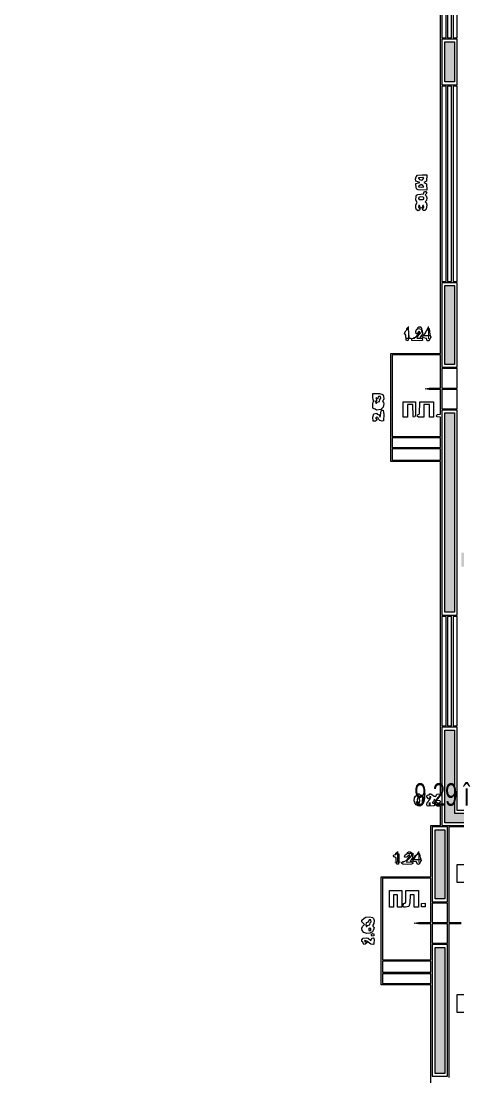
# Model space of a CAD drawing. Header units: millimetres. Extents: x 0 to 150324, y -100295 to 111760.
# Drawn here: x 15481 to 26162, y 18136 to 43958 of the extents above; entities that cross this region are included whole.
import ezdxf
from ezdxf.enums import TextEntityAlignment as Align

# ---------------------------------------------------------------- set-up
doc = ezdxf.new("R2010")
doc.units = ezdxf.units.MM
for name, color, linetype in [('A-PLAN-GRAPHICS', 7, 'Continuous'), ('A-RASTER-UNDERLAY', 8, 'Continuous'), ('A-TEXT-OCR', 3, 'Continuous'), ('A-WALLS-FILL', 9, 'Continuous'), ('A-WALLS-OUTLINE', 8, 'Continuous')]:
    doc.layers.add(name, color=color, linetype=linetype)
picture_1 = doc.add_image_def('image1.png', size_in_pixel=(2463, 3095))

msp = doc.modelspace()

# ---------------------------------------------------------------- hatches: boundary and pattern name
at = {"layer": 'A-WALLS-FILL'}
h = msp.add_hatch(color=9, dxfattribs=at)
h.paths.add_polyline_path([(50190, 13445), (50190, 13073), (49953, 13073), (49953, 13445), (50072, 13445)])
h.paths.add_polyline_path([(25840, 21302), (25840, 18220), (25603, 18220), (25603, 21302), (25722, 21302)])
h.paths.add_polyline_path([(64042, 21844), (64042, 18288), (63839, 18288), (63839, 21844), (63940, 21844)])
h.paths.add_polyline_path([(35391, 21370), (31801, 21370), (31801, 21878), (31936, 21878), (31936, 21505), (35221, 21505), (35221, 21810), (35391, 21810), (35391, 21590)])
h.paths.add_polyline_path([(57810, 21370), (54153, 21370), (54153, 21912), (54390, 21912), (54390, 21505), (57641, 21505), (57641, 21912), (57810, 21912), (57810, 21641)])
h.paths.add_polyline_path([(25840, 24181), (25840, 22487), (25603, 22487), (25603, 24181), (25722, 24181)])
h.paths.add_polyline_path([(64042, 24181), (64042, 22792), (63839, 22792), (63839, 24181), (63940, 24181)])
h.paths.add_polyline_path([(63771, 26077), (63771, 24350), (57810, 24350), (57810, 23165), (57676, 23168), (57569, 23196), (57269, 23199), (57269, 27805), (54390, 27805), (54390, 23199), (54153, 23199), (54153, 28042), (57269, 28042), (57269, 30717), (57506, 30717), (57506, 24486), (57878, 24486), (57878, 24587), (63534, 24587), (63534, 26077), (63652, 26077)])
h.paths.add_polyline_path([(25840, 26619), (26077, 26619), (26077, 24587), (31936, 24587), (31936, 23300), (31801, 23300), (31801, 24350), (25840, 24350), (25840, 25485)])
h.paths.add_polyline_path([(35323, 27838), (35323, 23300), (35086, 23300), (35086, 27601), (32241, 27601), (32241, 23300), (32139, 23300), (32139, 27838), (33731, 27838)])
h.paths.add_polyline_path([(41656, 24892), (41656, 25739), (41980, 25733), (42032, 25720), (42048, 25694), (42062, 24892), (41859, 24892)])
h.paths.add_polyline_path([(48091, 25739), (48091, 24892), (47650, 24892), (47650, 25739), (47871, 25739)])
h.paths.add_polyline_path([(36949, 25502), (36949, 25129), (35865, 25129), (35865, 25502), (36407, 25502)])
h.paths.add_polyline_path([(52900, 25129), (52900, 25502), (53786, 25499), (53959, 25477), (53980, 25403), (53983, 25129), (53442, 25129)])
h.paths.add_polyline_path([(26077, 34375), (26077, 29498), (25840, 29498), (25840, 34375), (25959, 34375)])
h.paths.add_polyline_path([(63771, 31056), (63771, 29769), (63534, 29769), (63534, 31056), (63652, 31056)])
h.paths.add_polyline_path([(32106, 30954), (32106, 30615), (26247, 30615), (26247, 30954), (29176, 30954)])
h.paths.add_polyline_path([(37050, 30954), (37050, 30615), (35797, 30615), (35797, 30954), (36424, 30954)])
h.paths.add_polyline_path([(53746, 31056), (53746, 30683), (52561, 30683), (52561, 31056), (53154, 31056)])
h.paths.add_polyline_path([(26077, 37490), (26077, 35560), (25840, 35560), (25840, 37490), (25959, 37490)])
h.paths.add_polyline_path([(63771, 37626), (63771, 36034), (63534, 36034), (63534, 37626), (63652, 37626)])
h.paths.add_polyline_path([(37016, 37050), (37016, 36678), (35865, 36678), (35865, 37050), (36441, 37050)])
h.paths.add_polyline_path([(53746, 37050), (53746, 36678), (52561, 36678), (52561, 37050), (53154, 37050)])
h.paths.add_polyline_path([(26077, 43451), (26077, 42469), (25840, 42469), (25840, 43451), (25959, 43451)])
h.paths.add_polyline_path([(63771, 43857), (63771, 42604), (63534, 42604), (63534, 43857), (63652, 43857)])
h.paths.add_polyline_path([(37016, 43011), (37016, 42672), (35865, 42672), (35865, 43011), (36441, 43011)])
h.paths.add_polyline_path([(53746, 43011), (53746, 42672), (52595, 42672), (52595, 43011), (53171, 43011)])
h.paths.add_polyline_path([(26077, 49750), (26077, 48429), (25840, 48429), (25840, 49750), (25959, 49750)])
h.paths.add_polyline_path([(37016, 49005), (37016, 48633), (35865, 48633), (35865, 49005), (36441, 49005)])
h.paths.add_polyline_path([(53746, 49005), (53746, 48633), (52595, 48633), (52595, 49005), (53171, 49005)])
h.paths.add_polyline_path([(63771, 51376), (63771, 48836), (63534, 48836), (63534, 51376), (63652, 51376)])
h.paths.add_polyline_path([(32410, 49141), (32410, 48937), (26247, 48937), (26247, 49141), (29329, 49141)])
h.paths.add_polyline_path([(26077, 52697), (26077, 51681), (25840, 51681), (25840, 52697), (25959, 52697)])
h.paths.add_polyline_path([(63534, 52764), (63537, 54342), (63545, 54655), (63566, 54816), (63568, 55169), (64956, 55169), (64956, 54932), (63771, 54932), (63771, 52764), (63652, 52764)])
h.paths.add_polyline_path([(41995, 54559), (41995, 53713), (41656, 53713), (41656, 54559), (41825, 54559)])
h.paths.add_polyline_path([(48023, 54559), (48023, 53713), (47650, 53713), (47650, 54559), (47837, 54559)])
h.paths.add_polyline_path([(37016, 54221), (35865, 54221), (35873, 54530), (35889, 54569), (35936, 54583), (37016, 54593), (37016, 54407)])
h.paths.add_polyline_path([(53746, 54593), (53746, 54221), (52595, 54221), (52595, 54593), (53171, 54593)])
h.paths.add_polyline_path([(25265, 55169), (26077, 55169), (26077, 54627), (25840, 54627), (25840, 54932), (25265, 54932), (25265, 55050)])
h.paths.add_polyline_path([(22860, 54932), (22860, 58894), (25840, 58894), (25840, 59707), (26077, 59707), (26077, 58657), (23097, 58657), (23097, 55169), (24113, 55169), (24113, 54932), (23487, 54932)])
h.paths.add_polyline_path([(63737, 59944), (63974, 59944), (63974, 58860), (66988, 58860), (66988, 54932), (66142, 54932), (66142, 55135), (66751, 55135), (66751, 58623), (63737, 58623), (63737, 59284)])
h.paths.add_polyline_path([(29159, 55440), (29159, 55338), (26247, 55338), (26247, 55440), (27703, 55440)])
h.paths.add_polyline_path([(35425, 55440), (35425, 55338), (29701, 55338), (29701, 55440), (32563, 55440)])
h.paths.add_polyline_path([(35933, 56422), (35933, 55338), (35594, 55338), (35594, 56422), (35763, 56422)])
h.paths.add_polyline_path([(35933, 57878), (35594, 57878), (35594, 76640), (26077, 76640), (26077, 74778), (25840, 74778), (25840, 76945), (25129, 76945), (25129, 77182), (26247, 77182), (26247, 76877), (35729, 76877), (35729, 76979), (35933, 76979), (35933, 76877), (40505, 76877), (40505, 76640), (35933, 76640), (35933, 67259)])
h.paths.add_polyline_path([(68512, 66853), (68851, 66853), (68851, 58454), (71696, 58454), (71696, 58318), (68851, 58318), (68851, 57980), (68758, 57988), (68749, 58081), (68512, 58081), (68512, 62467)])
h.paths.add_polyline_path([(54356, 58014), (54119, 58014), (54116, 58583), (54107, 58646), (54076, 58666), (54063, 58902), (54051, 76606), (50758, 76608), (48903, 76638), (45381, 76640), (45381, 76877), (49014, 76875), (51084, 76845), (54966, 76843), (54966, 76606), (54356, 76606), (54356, 64855), (54153, 64855), (54153, 64381), (54356, 64381), (54356, 58454), (54830, 58454), (54830, 58318), (54356, 58318), (54356, 58166)])
h.paths.add_polyline_path([(60079, 58454), (60079, 58318), (56015, 58318), (56015, 58454), (58047, 58454)])
h.paths.add_polyline_path([(63771, 58454), (63771, 58318), (60655, 58318), (60655, 58454), (62213, 58454)])
h.paths.add_polyline_path([(32512, 58488), (32512, 58386), (26247, 58386), (26247, 58488), (29379, 58488)])
h.paths.add_polyline_path([(35425, 58488), (35425, 58386), (33562, 58386), (33562, 58488), (34493, 58488)])
h.paths.add_polyline_path([(26077, 65634), (26077, 63195), (25840, 63195), (25840, 65634), (25959, 65634)])
h.paths.add_polyline_path([(63974, 64855), (63974, 63432), (63737, 63432), (63737, 64855), (63856, 64855)])
h.paths.add_polyline_path([(45381, 65871), (45381, 65634), (42672, 65634), (42672, 65871), (44027, 65871)])
h.paths.add_polyline_path([(63974, 66480), (63974, 65938), (63737, 65938), (63737, 66480), (63856, 66480)])
h.paths.add_polyline_path([(71188, 76437), (71188, 66074), (71086, 66074), (71086, 76437), (71137, 76437)])
h.paths.add_polyline_path([(26077, 71323), (26077, 69122), (25840, 69122), (25840, 71323), (25959, 71323)])
h.paths.add_polyline_path([(63974, 71730), (63974, 69935), (63737, 69935), (63737, 71730), (63856, 71730)])
h.paths.add_polyline_path([(56151, 76843), (63974, 76843), (63974, 75218), (63737, 75218), (63737, 76606), (56151, 76606), (56151, 76725)])
h.paths.add_polyline_path([(42266, 76132), (42266, 76471), (42425, 76468), (42467, 76454), (42490, 76422), (42503, 76132), (42384, 76132)])
h.paths.add_polyline_path([(47549, 76471), (47549, 76132), (47312, 76132), (47312, 76471), (47430, 76471)])
h.paths.add_polyline_path([(74337, 76843), (74337, 76606), (70477, 76606), (70477, 76843), (72407, 76843)])
h.paths.add_polyline_path([(41758, 86631), (41995, 86631), (41995, 76877), (44196, 76877), (44196, 76640), (41656, 76640), (41656, 76877), (41758, 76877), (41758, 81754)])
h.paths.add_polyline_path([(22725, 79417), (22962, 79417), (22962, 77182), (23978, 77182), (23978, 76945), (22725, 76945), (22725, 78181)])
h.paths.add_polyline_path([(23470, 78334), (23470, 78097), (23131, 78097), (23131, 78334), (23300, 78334)])
h.paths.add_polyline_path([(41588, 78334), (41588, 78097), (41283, 78097), (41283, 78334), (41436, 78334)])
h.paths.add_polyline_path([(22725, 81585), (22725, 91000), (24282, 91000), (24282, 90763), (22962, 90763), (22962, 81585), (22843, 81585)])
h.paths.add_polyline_path([(51545, 84836), (51545, 81957), (51308, 81957), (51308, 84836), (51427, 84836)])
h.paths.add_polyline_path([(19643, 84159), (19643, 82431), (19507, 82431), (19507, 84159), (19575, 84159)])
h.paths.add_polyline_path([(23436, 84497), (23436, 84260), (23131, 84260), (23131, 84497), (23283, 84497)])
h.paths.add_polyline_path([(41588, 84497), (41588, 84260), (41283, 84260), (41283, 84497), (41436, 84497)])
h.paths.add_polyline_path([(51139, 84497), (51139, 84260), (50834, 84260), (50834, 84497), (50986, 84497)])
h.paths.add_polyline_path([(35120, 91000), (41995, 91000), (41995, 88629), (41758, 88629), (41758, 90763), (35120, 90763), (35120, 90881)])
h.paths.add_polyline_path([(23470, 90593), (23470, 90289), (23131, 90289), (23131, 90593), (23300, 90593)])
h.paths.add_polyline_path([(29464, 90593), (29464, 90289), (29227, 90289), (29227, 90593), (29345, 90593)])
h.paths.add_polyline_path([(35458, 90593), (35458, 90289), (35255, 90289), (35255, 90593), (35357, 90593)])
h.paths.add_polyline_path([(38473, 90593), (38473, 90289), (38235, 90289), (38235, 90593), (38354, 90593)])
h.paths.add_polyline_path([(41588, 90593), (41588, 90289), (41250, 90289), (41250, 90593), (41419, 90593)])
h.paths.add_polyline_path([(19643, 91000), (19643, 90763), (15917, 90763), (15917, 91000), (17780, 91000)])
h.paths.add_polyline_path([(29566, 91000), (29566, 90763), (26247, 90763), (26247, 91000), (27906, 91000)])
h.paths.add_polyline_path([(33155, 91000), (33155, 90763), (31530, 90763), (31530, 91000), (32343, 91000)])
h.paths.add_polyline_path([(37863, 99941), (37863, 99703), (34578, 99703), (34578, 99941), (36220, 99941)])

# ---------------------------------------------------------------- linework, layer by layer
at = {"layer": 'A-PLAN-GRAPHICS'}
for points in [[(25502, 9347), (25502, 20388), (24282, 20388), (24282, 23029), (25502, 23029), (25502, 24282), (25739, 24282), (25739, 24757), (25658, 24761), (25620, 24790), (25577, 24762), (25436, 24758), (25407, 24767), (25400, 24801), (25414, 24845), (25477, 24920), (25502, 24971), (25499, 24987), (25479, 24992), (25465, 24934), (25448, 24930), (25403, 24982), (25414, 25023), (25458, 25032), (25474, 25057), (25501, 25060), (25578, 25004), (25612, 24994), (25632, 25006), (25648, 25054), (25739, 25061), (25739, 33189), (24519, 33189), (24519, 35831), (25739, 35831), (25739, 48802)], [(31699, 24249), (25942, 24249), (25942, 21912), (26244, 21910)], [(26244, 21880), (25942, 21878), (25942, 18119)]]:
    msp.add_lwpolyline(points, dxfattribs=at)
for points in [[(25773, 48328), (25773, 43553), (25874, 43553), (25874, 48328), (25823, 48328)], [(25908, 48328), (25908, 43553), (26010, 43553), (26010, 48328), (25959, 48328)], [(26043, 48328), (26043, 43553), (26145, 43553), (26145, 48328), (26094, 48328)], [(25773, 43519), (25773, 42401), (26145, 42401), (26145, 43519), (25959, 43519)], [(25773, 42367), (25773, 37592), (25874, 37592), (25874, 42367), (25823, 42367)], [(25908, 42367), (25908, 37592), (26010, 37592), (26010, 42367), (25959, 42367)], [(26043, 42367), (26043, 37592), (26145, 37592), (26145, 42367), (26094, 42367)], [(25400, 40200), (25394, 40045), (25332, 40013), (25394, 39982), (25400, 39827), (25194, 39834), (25155, 39848), (25138, 39878), (25137, 39987), (25231, 40013), (25137, 40040), (25129, 40091), (25139, 40153), (25176, 40187), (25289, 40200)], [(25199, 40120), (25226, 40081), (25262, 40066), (25299, 40080), (25329, 40114), (25301, 40131), (25202, 40125)], [(25377, 39792), (25401, 39752), (25366, 39709), (25389, 39687), (25400, 39635), (25391, 39568), (25366, 39539), (25387, 39522), (25399, 39467), (25384, 39356), (25354, 39327), (25315, 39322), (25299, 39359), (25330, 39405), (25325, 39448), (25305, 39448), (25290, 39395), (25258, 39387), (25236, 39399), (25226, 39445), (25211, 39454), (25198, 39410), (25226, 39377), (25229, 39342), (25192, 39320), (25150, 39345), (25134, 39388), (25131, 39463), (25163, 39522), (25131, 39582), (25140, 39676), (25153, 39701), (25182, 39716), (25318, 39732), (25338, 39781), (25366, 39793)], [(25197, 39905), (25265, 39895), (25332, 39905), (25306, 39940), (25265, 39963), (25198, 39910)], [(25197, 39616), (25216, 39594), (25304, 39592), (25328, 39604), (25332, 39632), (25313, 39654), (25236, 39657), (25204, 39648), (25197, 39624)], [(25773, 37558), (25773, 35492), (26145, 35492), (26145, 37558), (25959, 37558)], [(24934, 36136), (24898, 36151), (24887, 36280), (24858, 36326), (24888, 36386), (24950, 36441), (24959, 36218), (24941, 36138)], [(25033, 36149), (25037, 36196), (25086, 36206), (25147, 36242), (25227, 36332), (25227, 36364), (25213, 36372), (25158, 36310), (25140, 36309), (25130, 36364), (25153, 36414), (25199, 36439), (25257, 36426), (25287, 36389), (25300, 36317), (25282, 36274), (25231, 36220), (25290, 36195), (25293, 36149), (25225, 36136), (25039, 36144)], [(25458, 36441), (25473, 36296), (25501, 36232), (25473, 36194), (25462, 36148), (25446, 36137), (25412, 36141), (25393, 36193), (25319, 36209), (25298, 36242), (25356, 36312), (25393, 36381), (25451, 36438)], [(24553, 35797), (24553, 33799), (25739, 33799), (25739, 34273), (25653, 34277), (25637, 34307), (25653, 34336), (25739, 34341), (25739, 34950), (25462, 34952), (25366, 34967), (25462, 34983), (25739, 34984), (25739, 35797), (25146, 35797)], [(25773, 35458), (25773, 34984), (26145, 34984), (26145, 35458), (25959, 35458)], [(25773, 34950), (25773, 34476), (26145, 34476), (26145, 34950), (25959, 34950)], [(24079, 34849), (24249, 34847), (24326, 34825), (24345, 34781), (24349, 34723), (24337, 34679), (24316, 34663), (24346, 34633), (24351, 34599), (24332, 34517), (24276, 34462), (24174, 34441), (24137, 34471), (24093, 34481), (24081, 34510), (24081, 34601), (24093, 34645), (24113, 34663), (24087, 34693), (24079, 34766)], [(24158, 34613), (24174, 34615), (24191, 34641), (24243, 34658), (24254, 34703), (24281, 34732), (24270, 34776), (24223, 34773), (24200, 34714), (24169, 34744), (24152, 34740), (24180, 34697), (24151, 34652), (24153, 34616)], [(24824, 34646), (25129, 34646), (25128, 34342), (25111, 34276), (25080, 34275), (25067, 34296), (25061, 34578), (24926, 34578), (24926, 34273), (24824, 34273), (24824, 34459)], [(25569, 34646), (25569, 34273), (25468, 34273), (25468, 34578), (25332, 34578), (25332, 34273), (25197, 34275), (25165, 34292), (25171, 34332), (25212, 34343), (25225, 34364), (25231, 34646), (25400, 34646)], [(24337, 34437), (24350, 34341), (24341, 34180), (24307, 34171), (24253, 34186), (24225, 34213), (24208, 34262), (24181, 34273), (24147, 34253), (24179, 34216), (24174, 34186), (24144, 34173), (24091, 34177), (24080, 34275), (24103, 34350), (24169, 34372), (24191, 34346), (24240, 34332), (24265, 34273), (24288, 34428), (24301, 34441), (24332, 34440)], [(25773, 34442), (25773, 29430), (26145, 29430), (26145, 34442), (25959, 34442)], [(24553, 33765), (24553, 33528), (25739, 33528), (25739, 33765), (25146, 33765)], [(24553, 33494), (24553, 33223), (25739, 33223), (25739, 33494), (25146, 33494)], [(25773, 29396), (25773, 26721), (25874, 26721), (25874, 29396), (25823, 29396)], [(25908, 29396), (25908, 26721), (26010, 26721), (26010, 29396), (25959, 29396)], [(26043, 29396), (26043, 26721), (26145, 26721), (26145, 29396), (26094, 29396)], [(25773, 26687), (25773, 24282), (31733, 24282), (31733, 23233), (32004, 23233), (32004, 24655), (26145, 24655), (26145, 26687), (25959, 26687)], [(25229, 24758), (25188, 24763), (25140, 24793), (25108, 24839), (25095, 24886), (25101, 24958), (25122, 25002), (25199, 25060), (25218, 25061), (25241, 25032), (25285, 25022), (25295, 24999), (25292, 24828), (25279, 24791), (25245, 24762)], [(25216, 24827), (25230, 24885), (25219, 24991), (25179, 24960), (25164, 24910), (25177, 24860), (25210, 24828)], [(25737, 24874), (25720, 24888), (25616, 24899), (25586, 24926), (25562, 24865), (25536, 24844), (25549, 24828), (25580, 24825), (25610, 24853), (25636, 24858), (25687, 24825), (25736, 24867)], [(25535, 24249), (25535, 22420), (25908, 22420), (25908, 24249), (25722, 24249)], [(24704, 23336), (24674, 23336), (24661, 23349), (24651, 23480), (24641, 23499), (24593, 23516), (24588, 23544), (24599, 23566), (24645, 23576), (24673, 23603), (24714, 23593), (24722, 23408), (24710, 23340)], [(25061, 23605), (25053, 23488), (24994, 23419), (25053, 23393), (25059, 23353), (25027, 23337), (24926, 23334), (24812, 23339), (24793, 23353), (24792, 23381), (24805, 23397), (24849, 23405), (24910, 23440), (24990, 23531), (24990, 23562), (24976, 23570), (24921, 23517), (24879, 23505), (24858, 23530), (24870, 23567), (24922, 23598), (24984, 23605)], [(25210, 23605), (25225, 23590), (25236, 23489), (25260, 23460), (25264, 23430), (25236, 23392), (25225, 23346), (25190, 23334), (25168, 23346), (25152, 23395), (25077, 23406), (25062, 23441), (25124, 23549), (25204, 23605)], [(26551, 23334), (26551, 22894), (26145, 22894), (26145, 23334), (26348, 23334)], [(24316, 22995), (24316, 20997), (25502, 20997), (25502, 21878), (25200, 21880), (25095, 21895), (25200, 21910), (25502, 21912), (25502, 22995), (24909, 22995)], [(24790, 22691), (24790, 22284), (24689, 22284), (24689, 22589), (24587, 22589), (24587, 22284), (24486, 22284), (24486, 22691), (24638, 22691)], [(25197, 22691), (25197, 22284), (25095, 22284), (25095, 22589), (24994, 22589), (24991, 22386), (24962, 22304), (24885, 22284), (24839, 22289), (24827, 22303), (24831, 22375), (24874, 22388), (24887, 22409), (24892, 22691), (25044, 22691)], [(25358, 22377), (25358, 22293), (25273, 22293), (25273, 22377), (25353, 22381)], [(25535, 22386), (25535, 21912), (25908, 21912), (25908, 22386), (25722, 22386)], [(23864, 21668), (23823, 21714), (23811, 21775), (23832, 21817), (23881, 21861), (23816, 21925), (23817, 21966), (23867, 22019), (23915, 22039), (24001, 22049), (24073, 22034), (24096, 22012), (24111, 21960), (24108, 21890), (24079, 21849), (24084, 21820), (24113, 21791), (24101, 21730), (24070, 21684), (24006, 21647), (23932, 21641), (23885, 21655)], [(24033, 21974), (23990, 21974), (23969, 21920), (23917, 21901), (23910, 21853), (23921, 21813), (23937, 21813), (23954, 21839), (24006, 21856), (24016, 21902), (24043, 21930), (24037, 21971)], [(23986, 21768), (23986, 21717), (24037, 21717), (24037, 21768), (23990, 21771)], [(25535, 21878), (25535, 21404), (25908, 21404), (25908, 21878), (25722, 21878)], [(24107, 21382), (24080, 21370), (24034, 21379), (23935, 21456), (23889, 21472), (23880, 21447), (23942, 21424), (23898, 21378), (23859, 21373), (23835, 21431), (23810, 21449), (23814, 21486), (23845, 21525), (23916, 21539), (23970, 21525), (24032, 21471), (24054, 21531), (24094, 21537), (24111, 21505), (24110, 21390)], [(24105, 21632), (24105, 21582), (24058, 21578), (24046, 21600), (24051, 21629), (24073, 21640), (24101, 21635)], [(25535, 21370), (25535, 18153), (25908, 18153), (25908, 21370), (25722, 21370)], [(24316, 20963), (24316, 20693), (25502, 20693), (25502, 20963), (24909, 20963)], [(24316, 20659), (24316, 20422), (25502, 20422), (25502, 20659), (24909, 20659)], [(26551, 20151), (26551, 19710), (26145, 19710), (26145, 20151), (26348, 20151)]]:
    msp.add_lwpolyline(points, close=True, dxfattribs=at)
at = {"layer": 'A-WALLS-OUTLINE', "color": 8}
for points in [[(26077, 43451), (26077, 42469), (25840, 42469), (25840, 43451), (25959, 43451)], [(26077, 37490), (26077, 35560), (25840, 35560), (25840, 37490), (25959, 37490)], [(26077, 34375), (26077, 29498), (25840, 29498), (25840, 34375), (25959, 34375)], [(25840, 26619), (26077, 26619), (26077, 24587), (31936, 24587), (31936, 23300), (31801, 23300), (31801, 24350), (25840, 24350), (25840, 25485)], [(25840, 24181), (25840, 22487), (25603, 22487), (25603, 24181), (25722, 24181)], [(25840, 21302), (25840, 18220), (25603, 18220), (25603, 21302), (25722, 21302)]]:
    msp.add_lwpolyline(points, close=True, dxfattribs=at)

# ---------------------------------------------------------------- texts
at = {"layer": 'A-TEXT-OCR'}
for s, height, p, p2 in [('1.24', 310.9, (24858, 36180), (25501, 36180)), ('9.29 î', 552.7, (25095, 24766), (26450, 24766)), ('1.24', 276.4, (24588, 23373), (25264, 23373))]:
    msp.add_text(s, height=height, dxfattribs=at).set_placement(p, p2, align=Align.FIT)

# ---------------------------------------------------------------- pictures from other files: only their frames are drawn
at = {"layer": 'A-RASTER-UNDERLAY'}
image = msp.add_image(picture_1, insert=(2946, 3488), size_in_units=(83414, 104817), dxfattribs=at)
image.dxf.flags = 9

doc.saveas('drawing.dxf')
